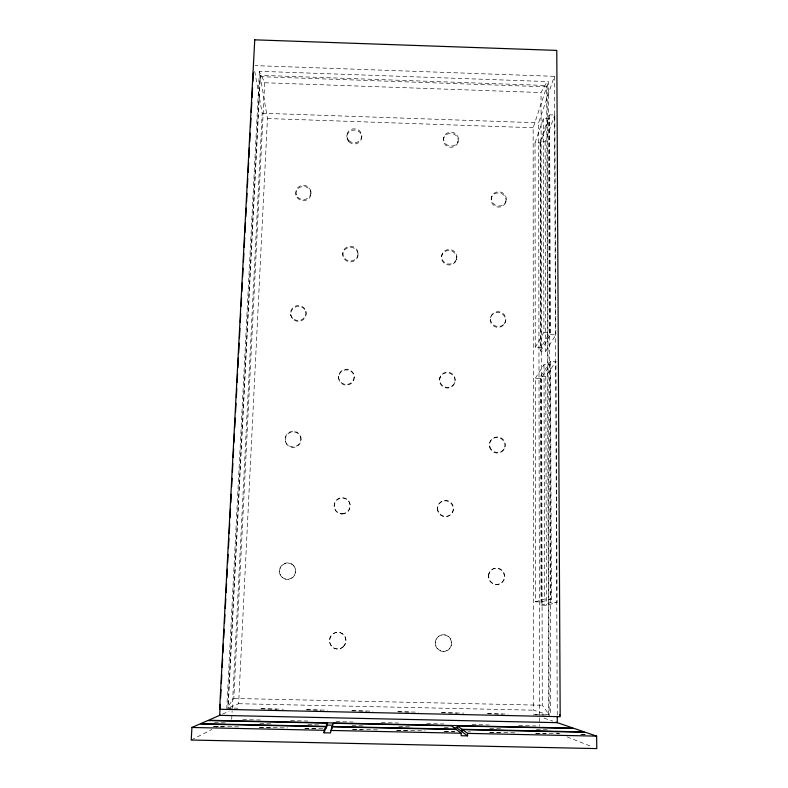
<?xml version="1.0" encoding="UTF-8"?>
<svg xmlns="http://www.w3.org/2000/svg" width="788" height="788" viewBox="0 0 788 788"><rect width="100%" height="100%" fill="white"/><g stroke="black" fill="none" stroke-linecap="round" stroke-linejoin="round"><path stroke-width="0.59" stroke-dasharray="3.94 2.96" d="M361.791 137.25L361.8 136.048M259.419 71.294L226.767 708.56L238.616 703.714L267.447 118.525L259.419 71.294L548.438 81.607L550.645 715.622M231.692 719.385L232.115 711.081M232.233 708.668L262.197 113.226L254.563 70.329M228.766 705.329L233.809 698.434L264.679 82.74L260.385 73.412M443.644 138.255L443.841 137.053M457.966 142.352A7.456 6.964 9.6 0 0 448.963 133.517A7.456 6.964 9.6 0 0 445.476 145.071A7.456 6.964 9.6 0 0 457.966 142.352L458.202 141.17A7.476 6.974 9.6 0 0 449.17 132.305A7.476 6.974 9.6 0 0 445.673 143.889A7.476 6.974 9.6 0 0 458.202 141.17M441.743 255.607L441.94 254.662M456.39 259.843A7.624 7.269 11.8 0 0 447.19 250.643A7.624 7.269 11.8 0 0 443.614 262.719A7.624 7.269 11.8 0 0 456.39 259.843L456.616 258.907A7.644 7.289 11.8 0 0 447.397 249.688A7.644 7.289 11.8 0 0 443.811 261.793A7.644 7.289 11.8 0 0 456.616 258.907M491.318 197.906L491.623 196.833M439.832 378.013L440.029 377.344M505.798 202.063A7.535 7.092 14.5 0 0 496.647 193.05A7.535 7.092 14.5 0 0 493.219 204.86A7.535 7.092 14.5 0 0 505.798 202.063L506.142 201.009A7.555 7.112 14.5 0 0 496.962 191.977A7.555 7.112 14.5 0 0 493.534 203.806A7.555 7.112 14.5 0 0 506.142 201.009M549.502 715.258L533.496 710.185L533.161 127.735L548.438 81.607M539.544 715.366L538.598 122.829L554.338 76.328L254.938 65.611M535.042 142.766L543.385 118.574L549.177 118.771L549.935 332.506L540.972 347.606L535.239 347.429L535.042 142.766L540.568 142.953L549.177 118.771M454.666 382.83L454.893 382.17M540.174 141.466L549.591 114.851L554.811 115.038L555.826 334.851L545.729 351.231L540.578 351.074L540.174 141.466L545.138 141.633L554.811 115.038M546.054 83.587L541.031 92.531L542.292 705.24L547.955 712.992M490.451 317.751L490.776 316.953M504.487 323.829A7.713 7.407 19.8 0 0 497.888 312.481A7.713 7.407 19.8 0 0 491.19 323.444A7.713 7.407 19.8 0 0 504.487 323.829L504.832 323.041A7.732 7.427 19.8 0 0 498.223 311.664A7.732 7.427 19.8 0 0 491.505 322.647A7.732 7.427 19.8 0 0 504.832 323.041M505.266 322.056L505.61 321.258M535.239 347.429L543.917 332.329L543.385 118.574M540.578 351.074L550.398 334.683L549.591 114.851M490.353 441.191L490.678 440.669M535.269 378.358L544.006 364.696L550.054 364.874L550.891 599.244L541.474 601.963L535.476 601.815L535.269 378.358L541.031 378.526L550.054 364.874M540.617 376.329L550.497 361.229L555.954 361.387L557.077 602.465L546.439 605.263L541.051 605.135L540.617 376.329L545.798 376.477L555.954 361.387M503.906 449.347L504.261 448.845M191.218 740.03L212.002 729.432M216.375 727.196L218.572 726.083M222.462 714.135L229.052 711.259M535.476 601.815L544.587 599.087L550.891 599.244M541.051 605.135L551.383 602.327L557.077 602.465M443.23 651.459A8.353 8.146 81.3 0 0 450.47 639.107A8.353 8.146 81.3 0 0 436.365 638.782A8.353 8.146 81.3 0 0 443.23 651.459L443.447 651.449A8.373 8.166 81.2 0 0 450.697 639.068A8.373 8.166 81.2 0 0 436.562 638.743A8.373 8.166 81.2 0 0 443.447 651.449M233.809 698.434L542.292 705.24M238.616 703.714L533.496 710.185M237.946 708.215L228.126 707.998L260.336 76.663L546.705 86.838L548.684 715.002L532.718 714.657M261.281 708.727L283.394 709.21M306.729 709.722L327.611 710.175M352.167 710.707L373.049 711.17M397.615 711.702L418.487 712.155M441.832 712.667L463.935 713.15M487.27 713.662L508.152 714.115M231.465 708.215L227.791 708.136L260.109 75.323L547.138 85.537L549.167 715.159M260.907 708.865L276.854 709.21M306.296 709.85L321.011 710.175M351.675 710.845L366.4 711.16M398.285 711.86L411.779 712.155M441.221 712.795L457.168 713.15M487.831 713.82L502.557 714.135M533.22 714.805L546.714 715.1M242.734 719.621L261.133 720.025M290.575 720.656L307.744 721.03M335.954 721.641L353.123 722.005M381.333 722.616L398.511 722.99M426.722 723.601L443.89 723.965M472.101 724.576L489.269 724.95M518.711 725.581L535.879 725.955M214.454 722.655L227.968 722.941M259.922 723.63L273.436 723.926M307.842 724.665L318.904 724.901M352.088 725.62L365.602 725.906M398.787 726.625L411.07 726.881M444.255 727.6L450.391 727.728M489.722 728.575L502.005 728.841M536.421 729.58L547.473 729.816M214.001 726.349L241.039 726.93M259.479 727.324L287.748 727.925M304.956 728.299L323.395 728.693M352.807 729.324L378.565 729.875M396.975 730.269L425.185 730.87M444.816 731.294L454.627 731.5M468.042 731.796L470.495 731.845M490.087 732.269L517.026 732.84M535.397 733.234L562.337 733.815M580.697 734.209L585.435 734.662L585.415 732.288M213.174 726.684L224.186 726.92M259.656 727.679L270.658 727.915M304.907 728.654L317.14 728.91M352.571 729.668L362.342 729.885M396.512 730.614L408.716 730.87M444.117 731.628L455.1 731.865M489.476 732.604L500.547 732.84M536.224 733.608L546.074 733.815M581.751 734.583L585.435 734.662M543.917 332.329L549.935 332.506M550.398 334.683L555.826 334.851M264.679 82.74L541.031 92.531M262.197 113.226L538.598 122.829M267.447 118.525L533.161 127.735M543.986 718.114L552.861 721.148M556.732 732.801L559.017 733.707M567.025 736.869L592.202 746.797M293.451 565.4A8.244 8.087 -56.8 0 1 289.245 579.022A8.244 8.087 -56.8 0 1 279.701 568.749A8.244 8.087 -56.8 0 1 293.451 565.4L293.609 565.626A8.225 8.067 -56.9 0 1 289.413 579.21A8.225 8.067 -56.9 0 1 279.898 568.966A8.225 8.067 -56.9 0 1 293.609 565.626M285.246 440.896L285.423 441.428M300.75 437.271A7.969 7.811 -20.6 0 1 290.634 446.599A7.969 7.811 -20.6 0 1 287.61 433.42A7.969 7.811 -20.6 0 1 300.75 437.271L300.898 437.803A7.949 7.791 -20.7 0 1 290.802 447.111A7.949 7.791 -20.7 0 1 287.787 433.961A7.949 7.791 -20.7 0 1 300.898 437.803M290.713 314.727L290.87 315.545M305.872 311.309L305.99 312.137M295.933 194.065L296.081 195.148M310.758 190.844L310.876 191.927M310.945 192.705A7.594 7.161 -2.2 0 1 299.302 198.537A7.594 7.161 -2.2 0 1 299.804 186.145A7.594 7.161 -2.2 0 1 310.945 192.705L311.053 193.789A7.585 7.141 -2.2 0 1 299.44 199.61A7.585 7.141 -2.2 0 1 299.942 187.239A7.585 7.141 -2.2 0 1 311.053 193.789M338.554 376.585L338.594 377.265M342.77 253.401L342.81 254.357M346.809 135.536L346.838 136.738M354.216 377.048A7.841 7.644 -2.6 0 1 342.258 383.332A7.841 7.644 -2.6 0 1 342.672 370.104A7.841 7.644 -2.6 0 1 354.216 377.048L354.226 377.718A7.821 7.624 -2.6 0 1 342.297 383.992A7.821 7.624 -2.6 0 1 342.711 370.784A7.821 7.624 -2.6 0 1 354.226 377.718M554.338 76.328L557.274 715.277M550.497 361.229L551.383 602.327M545.138 141.633L545.729 351.231M545.798 376.477L546.439 605.263M544.006 364.696L544.587 599.087M540.568 142.953L540.972 347.606M541.031 378.526L541.474 601.963M539.544 717.769L539.563 726.034M358.087 253.894A7.663 7.309 1.2 0 1 346.405 259.873A7.663 7.309 1.2 0 1 346.799 247.205A7.663 7.309 1.2 0 1 358.087 253.894L358.097 254.839A7.644 7.299 1.2 0 1 346.434 260.808A7.644 7.299 1.2 0 1 346.828 248.171A7.644 7.299 1.2 0 1 358.097 254.839M449.14 387.243L447.111 387.391A7.821 7.614 17.7 0 1 445.781 372.291L447.811 372.153A7.821 7.614 17.7 0 1 449.14 387.243M448.924 387.893L446.894 388.031A7.801 7.594 17.7 0 1 445.575 372.97L447.594 372.832A7.801 7.594 17.7 0 1 448.924 387.893M294.151 319.396A7.772 7.476 -6.6 0 0 306.049 313.25A7.772 7.476 -6.6 0 0 294.673 306.434A7.772 7.476 -6.6 0 0 294.151 319.396M294.298 320.194A7.752 7.466 -6.7 0 0 306.177 314.077A7.752 7.466 -6.7 0 0 294.83 307.271A7.752 7.466 -6.7 0 0 294.298 320.194M489.85 446.579A7.929 7.742 34.2 0 0 503 450.421A7.929 7.742 34.2 0 0 499.533 437.281A7.929 7.742 34.2 0 0 489.85 446.579M489.535 447.091A7.91 7.722 34.3 0 0 502.655 450.923A7.91 7.722 34.3 0 0 499.198 437.813A7.91 7.722 34.3 0 0 489.535 447.091M341.894 513.678A8.038 7.978 -36.2 0 0 349.212 501.858A8.038 7.978 -36.2 0 0 335.333 501.503A8.038 7.978 -36.2 0 0 341.894 513.678M437.576 508.191A8.028 7.939 47.8 0 0 449.456 515.411A8.028 7.939 47.8 0 0 449.643 501.582A8.028 7.939 47.8 0 0 437.576 508.191M343.351 646.692A8.373 8.176 -76.5 0 0 340.14 632.626A8.373 8.176 -76.5 0 0 329.788 642.634A8.373 8.176 -76.5 0 0 343.351 646.692M343.312 646.672A8.392 8.195 -76.5 0 0 340.101 632.567A8.392 8.195 -76.5 0 0 329.709 642.604A8.392 8.195 -76.5 0 0 343.312 646.672M488.944 573.95A8.205 8.018 63.5 0 0 498.755 584.194A8.205 8.018 63.5 0 0 502.429 570.62A8.205 8.018 63.5 0 0 488.944 573.95M437.389 508.555A8.008 7.919 47.9 0 0 449.229 515.756A8.008 7.919 47.9 0 0 449.416 501.966A8.008 7.919 47.9 0 0 437.389 508.555M488.619 574.156A8.185 7.998 63.6 0 0 498.4 584.371A8.185 7.998 63.6 0 0 502.074 570.827A8.185 7.998 63.6 0 0 488.619 574.156M341.933 514.032A8.018 7.959 -36.5 0 0 349.232 502.232A8.018 7.959 -36.5 0 0 335.392 501.887A8.018 7.959 -36.5 0 0 341.933 514.032M348.848 140.569A7.496 7.003 2.5 0 0 361.485 137.851A7.496 7.003 2.5 0 0 352.581 128.976A7.496 7.003 2.5 0 0 348.848 140.569M348.877 141.761A7.476 6.984 2.5 0 0 361.485 139.043A7.476 6.984 2.5 0 0 352.591 130.187A7.476 6.984 2.5 0 0 348.877 141.761"/><path stroke-width="1.18" d="M462.438 729.649L462.408 732.022L467.57 735.864L467.589 733.372L462.438 729.649L585.415 732.288L596.644 736.13L596.782 748.6L191.218 740.03L191.927 727.472L199.857 724.005L325.779 726.713L324.144 730.299L324.055 732.801L330.497 732.938L331.906 726.841L456.351 729.521L461.197 733.234L461.167 735.726L467.57 735.864M457.306 725.945L457.276 728.201L461.926 731.658L461.945 729.294L457.306 725.945L574.235 728.457L584.351 731.924L461.945 729.294M325.936 726.378L200.605 723.68L207.746 720.567L327.404 723.138L324.055 732.801M327.404 723.138L327.325 725.403L325.858 728.742M331.955 728.87L333.226 723.266L451.514 725.817L455.888 729.166L332.034 726.506M220.256 704.295L219.675 715.346L557.303 722.665L557.274 716.509M220.581 698.158L221.024 689.559M221.349 683.413L221.802 674.814M222.186 667.446L222.64 658.847M222.955 652.71L223.408 644.111M223.733 637.965L224.186 629.366M224.501 623.229L224.954 614.63M225.279 608.484L225.792 598.663M226.107 592.517L226.56 583.918M226.885 577.781L227.338 569.182M227.653 563.036L228.106 554.437M228.431 548.3L228.944 538.47M229.2 533.555L229.712 523.734M230.037 517.588L230.49 508.989M230.805 502.852L231.258 494.253M231.642 486.885L232.096 478.286M232.421 472.14L232.864 463.541M233.189 457.404L233.642 448.805M233.957 442.659L234.41 434.07M234.735 427.923L235.248 418.093M235.573 411.957L236.016 403.358M236.341 397.211L236.794 388.622M237.109 382.476L237.562 373.876M237.887 367.74L238.4 357.91M238.656 352.994L239.168 343.174M239.434 338.259L239.946 328.429M240.271 322.292L240.714 313.693M241.098 306.315L241.552 297.726M241.877 291.58L242.33 282.981M242.645 276.844L243.098 268.245M243.423 262.099L243.866 253.5M244.191 247.363L244.704 237.533M244.96 232.618L245.482 222.797M245.797 216.651L246.25 208.052M246.575 201.915L247.018 193.316M247.343 187.17L247.796 178.571M248.112 172.434L248.634 162.604M248.89 157.689L249.402 147.868M249.727 141.722L250.17 133.123M250.495 126.986L250.948 118.387M251.273 112.241L251.786 102.42M252.042 97.505L252.554 87.675M252.879 81.538L253.332 72.939M220.305 715.08L208.426 720.262L573.27 728.132L555.826 722.163M326.281 725.058L332.418 725.196M454.085 727.807L457.769 727.885M191.927 727.472L324.144 730.299M330.576 730.437L461.197 733.234M467.589 733.372L596.644 736.13M559.51 714.647L559.805 715.297M254.741 39.833L219.635 709.269L560.179 716.696L556.781 50.402L254.741 39.833"/></g></svg>
